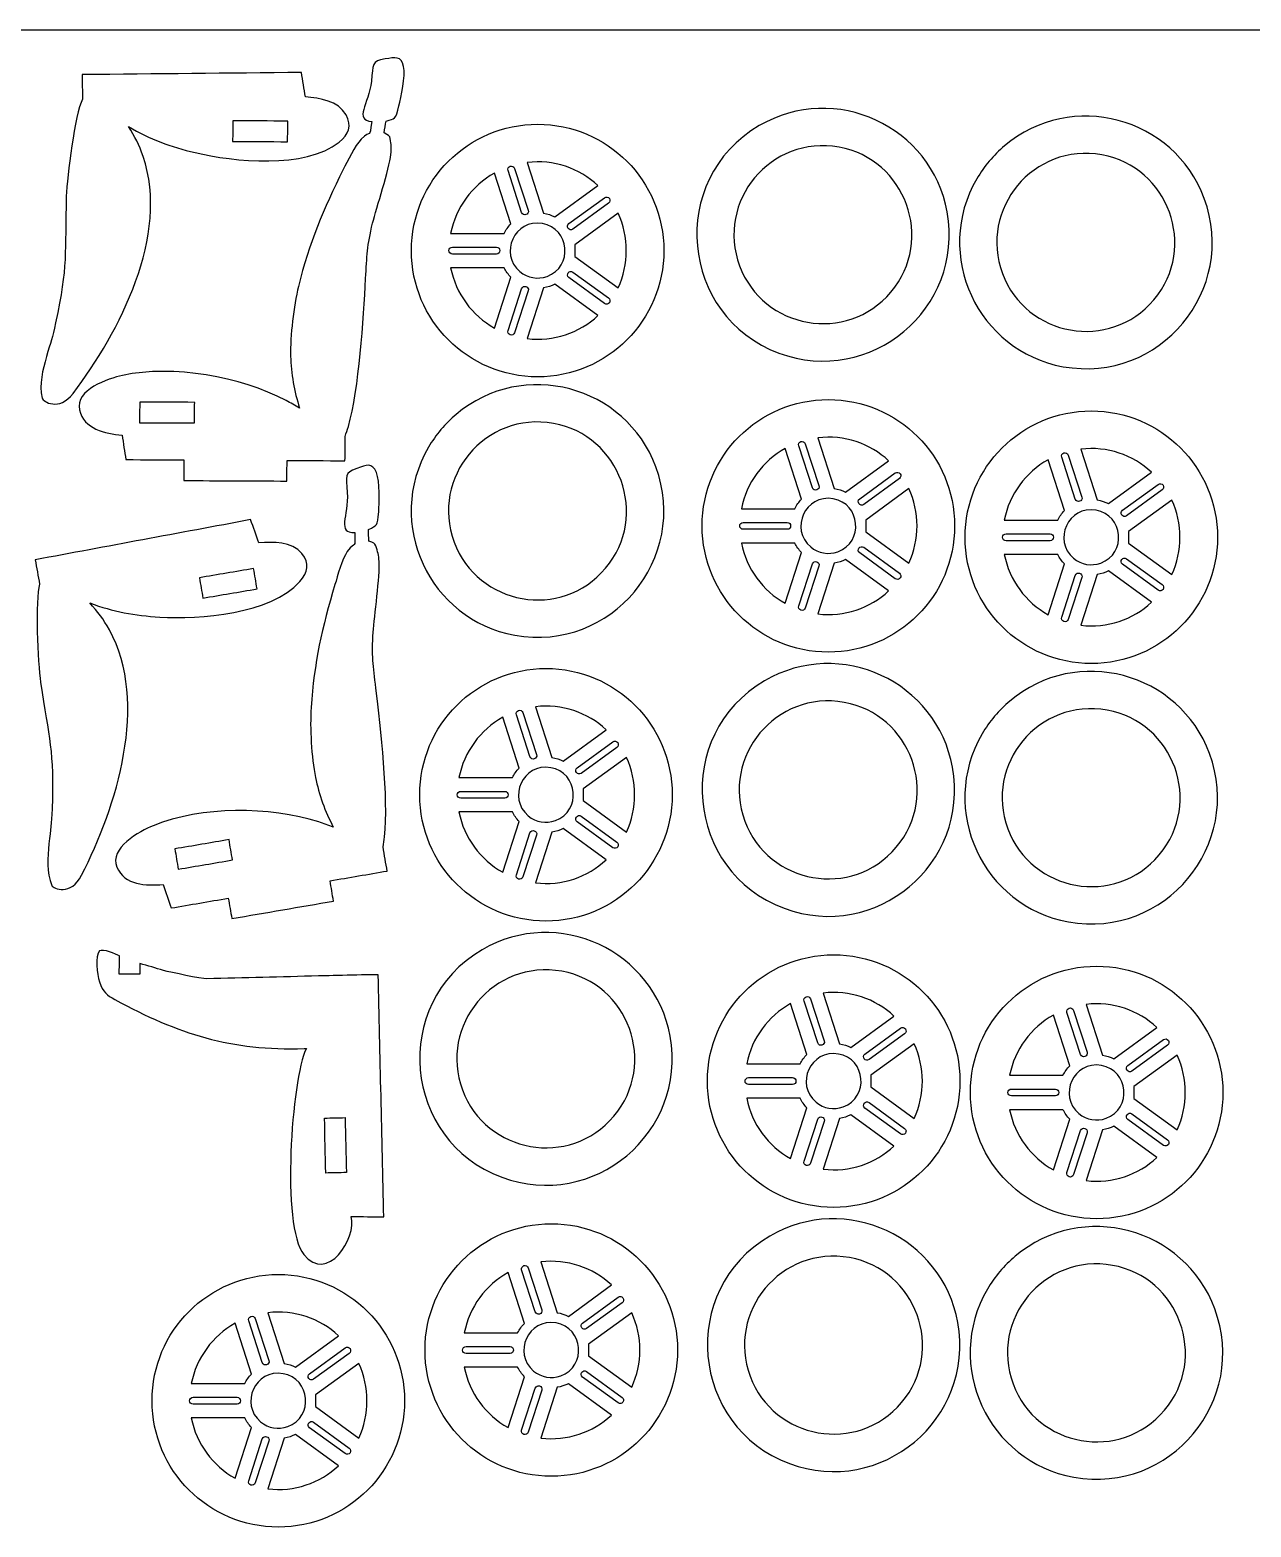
# Model space of a CAD drawing. Extents: x 55 to 635, y 52 to 433.
# Drawn here: x 193.8 to 344.8, y 248 to 433.1 of the extents above; entities that cross this region are included whole.
import ezdxf

# ---------------------------------------------------------------- set-up
doc = ezdxf.new("R2010")
doc.units = 0
doc.layers.get('0').update_dxf_attribs({"linetype": 'CONTINUOUS'})

msp = doc.modelspace()

# ---------------------------------------------------------------- linework, layer by layer
at = {"color": 175}
msp.add_line((55.090681, 433.060826), (635.090681, 433.060826), dxfattribs=at)
msp.add_line((55.090681, 433.060826), (635.090681, 433.060826), dxfattribs=at)
at = {"color": 7}
for p, q in [((255.257081, 416.673926), (257.296781, 410.396426)), ((253.254881, 409.082626), (251.214781, 415.361326)), ((254.582281, 410.498726), (252.899081, 415.678926)), ((253.707481, 415.941726), (255.390681, 410.761426)), ((258.675581, 409.948926), (264.014181, 413.827726)), ((260.431681, 409.123626), (264.838281, 412.325126)), ((265.337881, 411.637426), (260.931381, 408.435926)), ((266.514381, 410.390826), (261.173381, 406.510526)), ((245.801381, 407.910526), (252.402281, 407.910526)), ((246.020081, 406.210526), (251.466881, 406.210526)), ((251.466881, 405.360526), (246.020081, 405.360526)), ((261.173381, 406.510526), (261.173481, 405.061126)), ((252.402381, 403.660526), (245.801481, 403.660526)), ((261.173481, 405.061126), (266.514581, 401.180626)), ((251.215081, 396.209826), (253.255081, 402.488526)), ((264.838481, 399.246226), (260.431881, 402.447826)), ((260.931381, 403.135526), (265.337981, 399.933926)), ((252.899281, 395.892226), (254.582381, 401.072426)), ((255.390881, 400.809826), (253.707681, 395.629626)), ((257.296781, 401.174726), (255.257281, 394.897426)), ((264.014381, 397.743726), (258.675781, 401.622326)), ((289.211181, 375.048826), (287.171081, 381.327426)), ((290.538481, 376.464826), (288.855281, 381.645026)), ((289.663781, 381.907926), (291.346981, 376.727526)), ((291.213281, 382.640026), (293.252981, 376.362626)), ((294.631881, 375.915126), (299.970481, 379.793826)), ((321.729081, 373.640326), (319.688981, 379.919026)), ((323.056481, 375.056426), (321.373281, 380.236726)), ((322.181681, 380.499426), (323.864881, 375.319226)), ((323.731281, 381.231626), (325.770881, 374.954326)), ((296.387981, 375.089726), (300.794481, 378.291326)), ((301.294181, 377.603626), (296.887581, 374.402026)), ((327.149781, 374.506726), (332.488381, 378.385526)), ((302.470581, 376.357026), (297.129681, 372.476626)), ((328.905881, 373.681326), (333.312481, 376.882826)), ((333.812081, 376.195226), (329.405481, 372.993726)), ((281.757681, 373.876626), (288.358481, 373.876626)), ((334.988581, 374.948726), (329.647581, 371.068226)), ((281.976281, 372.176626), (287.423081, 372.176626)), ((297.129681, 372.476626), (297.129781, 371.027226)), ((314.275581, 372.468326), (320.876481, 372.468326)), ((287.423081, 371.326626), (281.976281, 371.326626)), ((297.129781, 371.027226), (302.470781, 367.146726)), ((314.494181, 370.768426), (319.940981, 370.768426)), ((329.647581, 371.068226), (329.647681, 369.618926)), ((288.358581, 369.626626), (281.757781, 369.626626)), ((287.171281, 362.175926), (289.211281, 368.454626)), ((300.794681, 365.212326), (296.388081, 368.413926)), ((296.887681, 369.101626), (301.294181, 365.900026)), ((319.940981, 369.918326), (314.494181, 369.918326)), ((329.647681, 369.618926), (334.988781, 365.738426)), ((288.855481, 361.858326), (290.538681, 367.038626)), ((291.347081, 366.776026), (289.663981, 361.595726)), ((293.253081, 367.140826), (291.213481, 360.863526)), ((299.970581, 363.709926), (294.631981, 367.588426)), ((333.312581, 363.804126), (328.906081, 367.005626)), ((329.405581, 367.693326), (333.812181, 364.491626)), ((321.373481, 360.450026), (323.056581, 365.630226)), ((323.865081, 365.367526), (322.181881, 360.187326)), ((325.770981, 365.732526), (323.731381, 359.455126)), ((332.488581, 362.301426), (327.149981, 366.180126)), ((254.282381, 341.802826), (252.242281, 348.081526)), ((255.609681, 343.218926), (253.926581, 348.399026)), ((254.734981, 348.661826), (256.418181, 343.481626)), ((256.284581, 349.394026), (258.324181, 343.116726)), ((259.703081, 342.669226), (265.041681, 346.547926)), ((261.459181, 341.843726), (265.865781, 345.045326)), ((266.365381, 344.357626), (261.958781, 341.156126)), ((267.541881, 343.111126), (262.200881, 339.230626)), ((246.828881, 340.630626), (253.429681, 340.630626)), ((247.047481, 338.930726), (252.494281, 338.930726)), ((262.200881, 339.230626), (262.200981, 337.781226)), ((252.494281, 338.080726), (247.047481, 338.080726)), ((262.200981, 337.781226), (267.541981, 333.900626)), ((253.429781, 336.380626), (246.828981, 336.380626)), ((252.242481, 328.929926), (254.282481, 335.208626)), ((265.865881, 331.966426), (261.459381, 335.168026)), ((261.958881, 335.855626), (266.365481, 332.654026)), ((253.926681, 328.612426), (255.609881, 333.792626)), ((256.418281, 333.530026), (254.735181, 328.349626)), ((258.324281, 333.894926), (256.284681, 327.617526)), ((265.041781, 330.463826), (259.703281, 334.342526)), ((291.194181, 307.823226), (289.510981, 313.003526)), ((290.319481, 313.266226), (292.002581, 308.086026)), ((291.868981, 313.998426), (293.908681, 307.721126)), ((289.866781, 306.407126), (287.826781, 312.685926)), ((295.287581, 307.273526), (300.626081, 311.152326)), ((322.384781, 304.998826), (320.344681, 311.277526)), ((323.712081, 306.414926), (322.028981, 311.595126)), ((322.837381, 311.857826), (324.520581, 306.677626)), ((324.386981, 312.590026), (326.426581, 306.312726)), ((297.043681, 306.448126), (301.450181, 309.649626)), ((327.805481, 305.865226), (333.144081, 309.743926)), ((301.949881, 308.962026), (297.543281, 305.760426)), ((303.126281, 307.715426), (297.785381, 303.835026)), ((329.561581, 305.039726), (333.968181, 308.241326)), ((334.467781, 307.553626), (330.061181, 304.352126)), ((335.644281, 306.307126), (330.303281, 302.426726)), ((282.413381, 305.235126), (289.014181, 305.235126)), ((297.785381, 303.835026), (297.785381, 302.385626)), ((314.931281, 303.826726), (321.532181, 303.826726)), ((282.631981, 303.535126), (288.078781, 303.535126)), ((288.078781, 302.685126), (282.631981, 302.685126)), ((297.785381, 302.385626), (303.126481, 298.505126)), ((315.149881, 302.126726), (320.596681, 302.126726)), ((330.303281, 302.426726), (330.303381, 300.977226)), ((289.014281, 300.985126), (282.413481, 300.985126)), ((297.543381, 300.460026), (301.949881, 297.258426)), ((320.596681, 301.276726), (315.149881, 301.276726)), ((330.303381, 300.977226), (335.644381, 297.096726)), ((287.826981, 293.534326), (289.866981, 299.813026)), ((289.511181, 293.216726), (291.194381, 298.397026)), ((292.002781, 298.134326), (290.319581, 292.954126)), ((293.908781, 298.499226), (291.869181, 292.221926)), ((300.626281, 295.068226), (295.287681, 298.946826)), ((301.450381, 296.570826), (297.043781, 299.772426)), ((321.532181, 299.576726), (314.931381, 299.576726)), ((320.344981, 292.125926), (322.384981, 298.404626)), ((333.968281, 295.162426), (329.561781, 298.364026)), ((330.061281, 299.051626), (334.467881, 295.850026)), ((322.029081, 291.808426), (323.712281, 296.988626)), ((324.520781, 296.726026), (322.837581, 291.545726)), ((326.426681, 297.090926), (324.387081, 290.813526)), ((333.144281, 293.659826), (327.805681, 297.538526)), ((256.265381, 274.577226), (254.582281, 279.757426)), ((255.390681, 280.020226), (257.073881, 274.839926)), ((256.940181, 280.752426), (258.979881, 274.475026)), ((254.938081, 273.161126), (252.897981, 279.439826)), ((260.358781, 274.027526), (265.697381, 277.906226)), ((262.114881, 273.202126), (266.521381, 276.403626)), ((223.181081, 274.479526), (225.220681, 268.202226)), ((267.021081, 275.715926), (262.614481, 272.514426)), ((268.197581, 274.469426), (262.856581, 270.589026)), ((221.178881, 266.888226), (219.138781, 273.166926)), ((222.506281, 268.304326), (220.823081, 273.484626)), ((221.631481, 273.747326), (223.314681, 268.567126)), ((226.599581, 267.754626), (231.938181, 271.633326)), ((247.484581, 271.989026), (254.085381, 271.989026)), ((247.703181, 270.289026), (253.149981, 270.289026)), ((262.856581, 270.589026), (262.856681, 269.139626)), ((228.355681, 266.929226), (232.762281, 270.130726)), ((233.261881, 269.443126), (228.855281, 266.241526)), ((253.149981, 269.439026), (247.703181, 269.439026)), ((262.856681, 269.139626), (268.197681, 265.259126)), ((234.438381, 268.196526), (229.097381, 264.316126)), ((254.085481, 267.739026), (247.484681, 267.739026)), ((252.898181, 260.288326), (254.938181, 266.567026)), ((266.521581, 263.324726), (262.114981, 266.526326)), ((262.614581, 267.214026), (267.021181, 264.012426)), ((213.725381, 265.716226), (220.326281, 265.716226)), ((254.582381, 259.970726), (256.265581, 265.150926)), ((257.073981, 264.888326), (255.390881, 259.708126)), ((258.979981, 265.253226), (256.940381, 258.975926)), ((265.697481, 261.822226), (260.358881, 265.700826)), ((213.943981, 264.016226), (219.390781, 264.016226)), ((219.390781, 263.166226), (213.943981, 263.166226)), ((229.097381, 264.316126), (229.097481, 262.866726)), ((229.097481, 262.866726), (234.438581, 258.986226)), ((220.326381, 261.466226), (213.725481, 261.466226)), ((219.139081, 254.015426), (221.179081, 260.294126)), ((231.938381, 255.549326), (226.599781, 259.427926)), ((232.762481, 257.051926), (228.355881, 260.253526)), ((228.855381, 260.941126), (233.261981, 257.739526)), ((220.823281, 253.697826), (222.506381, 258.878126)), ((223.314881, 258.615426), (221.631681, 253.435226)), ((225.220781, 258.980326), (223.181281, 252.703026))]:
    msp.add_line(p, q, dxfattribs=at)
at = {"color": 3}
for p, q in [((320.876481, 368.218326), (314.275681, 368.218326)), ((319.689281, 360.767526), (321.729281, 367.046226))]:
    msp.add_line(p, q, dxfattribs=at)
for points in [[(237.693481, 429.474526), (235.992581, 429.206626), (236.232481, 428.790026), (236.003581, 426.747026)], [(239.984581, 428.549226), (239.704581, 429.898526), (238.950581, 429.672426), (237.693481, 429.474526)], [(227.343481, 427.799226), (218.310281, 427.712826), (209.277081, 427.626326), (200.243781, 427.539926)], [(227.843181, 424.790526), (227.676581, 425.793426), (227.510081, 426.796326), (227.343481, 427.799226)], [(239.410281, 423.695826), (239.662081, 424.718826), (240.225081, 427.390326), (239.984581, 428.549226)], [(200.243781, 427.539926), (200.246581, 426.521926), (200.249381, 425.503826), (200.252181, 424.485826)], [(236.003581, 426.747026), (235.674681, 423.810626), (233.784481, 421.976426), (236.063581, 421.723326)], [(307.206981, 410.554726), (305.316381, 421.104226), (293.364881, 426.723626), (283.964781, 421.229926)], [(338.998181, 412.240826), (335.272081, 422.298026), (322.588781, 425.717326), (314.302081, 418.734126)], [(200.252181, 424.485826), (199.372081, 422.747126), (198.331681, 414.908326), (198.267881, 412.513826)], [(232.865281, 422.567926), (231.895481, 424.307526), (229.601781, 424.616426), (227.843181, 424.790526)], [(231.994481, 419.201126), (233.204881, 420.170526), (233.639181, 421.179926), (232.865281, 422.567926)], [(237.812981, 421.794826), (238.924181, 422.106026), (238.980881, 421.952026), (239.410281, 423.695826)], [(207.768381, 417.422926), (207.282181, 418.853726), (206.748081, 419.849826), (205.953881, 421.117226)], [(205.953881, 421.117226), (208.627881, 419.540526), (211.171181, 418.612826), (214.195681, 417.896126)], [(218.852281, 421.827526), (218.847781, 420.977626), (218.843281, 420.127626), (218.838781, 419.277726)], [(225.651981, 421.791826), (223.385381, 421.803826), (221.118881, 421.815626), (218.852281, 421.827526)], [(225.638681, 419.241826), (225.643181, 420.091826), (225.647581, 420.941926), (225.651981, 421.791826)], [(236.063581, 421.723326), (235.661381, 419.415426), (236.056981, 420.863126), (234.741981, 419.554226)], [(237.566281, 420.348626), (237.648481, 420.830726), (237.730781, 421.312726), (237.812981, 421.794826)], [(238.330781, 419.643126), (238.279881, 420.004726), (238.104581, 420.023326), (237.566281, 420.348626)], [(240.947081, 405.785626), (240.947081, 414.408726), (247.937581, 421.399226), (256.560681, 421.399226)], [(256.560681, 421.399226), (265.183681, 421.399226), (272.174181, 414.408726), (272.174181, 405.785626)], [(283.964781, 421.229926), (272.564281, 414.567126), (274.162081, 397.644726), (286.397081, 393.111526)], [(214.195681, 417.896126), (218.960381, 416.767026), (227.803581, 415.844626), (231.994481, 419.201126)], [(218.838781, 419.277726), (221.105381, 419.265726), (223.372081, 419.253826), (225.638681, 419.241826)], [(234.741981, 419.554226), (233.949981, 418.765826), (233.034681, 416.776526), (232.521781, 415.792426)], [(238.410581, 417.673326), (238.497581, 418.453326), (238.440181, 418.865226), (238.330781, 419.643126)], [(293.831681, 418.569826), (285.358381, 420.085826), (278.586781, 411.857126), (281.532881, 403.906326)], [(300.260081, 400.661126), (305.731781, 407.152926), (302.038781, 417.101526), (293.831681, 418.569826)], [(314.302081, 418.734126), (312.944581, 417.590126), (311.775781, 416.206026), (310.879881, 414.673226)], [(326.348181, 417.614426), (317.874481, 419.130426), (311.103281, 410.901526), (314.049381, 402.950926)], [(199.111581, 388.134326), (204.858881, 395.741426), (211.088681, 407.653026), (207.768381, 417.422926)], [(236.154881, 409.164826), (236.637981, 411.065226), (238.213981, 415.910126), (238.410581, 417.673326)], [(332.776481, 399.705726), (338.248581, 406.198026), (334.554681, 416.146226), (326.348181, 417.614426)], [(232.521781, 415.792426), (230.060581, 410.901926), (228.290981, 406.724226), (226.984181, 401.353826)], [(310.879881, 414.673226), (305.386181, 405.272126), (311.005581, 393.322126), (321.555081, 391.430926)], [(198.267881, 412.513826), (198.080081, 405.450726), (198.464481, 403.906226), (196.943881, 396.864126)], [(321.555081, 391.430926), (333.529281, 389.284426), (343.186481, 400.935826), (338.998181, 412.240826)], [(235.289881, 402.316626), (235.438681, 405.101026), (235.451881, 406.399426), (236.154881, 409.164826)], [(286.397081, 393.111526), (297.703881, 388.923526), (309.352881, 398.580926), (307.206981, 410.554726)], [(256.560681, 390.172026), (247.937581, 390.172026), (240.947081, 397.162526), (240.947081, 405.785626)], [(272.174181, 405.785626), (272.174181, 397.162526), (265.183681, 390.172026), (256.560681, 390.172026)], [(281.532881, 403.906326), (284.435181, 396.074226), (294.813781, 394.197626), (300.260081, 400.661126)], [(233.150681, 384.023426), (234.469381, 388.588426), (235.028481, 397.424526), (235.289881, 402.316626)], [(314.049381, 402.950926), (316.951781, 395.118626), (327.330381, 393.242426), (332.776481, 399.705726)], [(226.984181, 401.353826), (226.382781, 398.882226), (225.937981, 395.273626), (226.008781, 392.736226)], [(196.943881, 396.864126), (196.519581, 394.899526), (196.346881, 394.548726), (195.815781, 392.676426)], [(195.815781, 392.676426), (195.345081, 391.017126), (194.900381, 389.267826), (195.275581, 387.542426)], [(226.008781, 392.736226), (226.068481, 390.595226), (226.452181, 388.352826), (227.116581, 386.315826)], [(271.179681, 379.041426), (267.453681, 389.098626), (254.770281, 392.518026), (246.483581, 385.534726)], [(225.455581, 387.254926), (219.746981, 390.224726), (211.541681, 391.694226), (205.222281, 390.347826)], [(205.222281, 390.347826), (203.429181, 389.965726), (199.335281, 388.558126), (199.894181, 386.095826)], [(195.275581, 387.542426), (195.371981, 387.099526), (197.389581, 385.855026), (199.111581, 388.134326)], [(227.116581, 386.315826), (226.562881, 386.628826), (226.009281, 386.941926), (225.455581, 387.254926)], [(276.903281, 371.751726), (276.903281, 380.374826), (283.893781, 387.365326), (292.516881, 387.365326)], [(292.516881, 387.365326), (301.139981, 387.365326), (308.130481, 380.374826), (308.130481, 371.751726)], [(199.894181, 386.095826), (200.441481, 383.684426), (203.025681, 383.191026), (205.170681, 382.961026)], [(246.483581, 385.534726), (245.126081, 384.390726), (243.957281, 383.006526), (243.061381, 381.473726)], [(258.529681, 384.415026), (250.055981, 385.931026), (243.284781, 377.702126), (246.230881, 369.751526)], [(309.421281, 370.343426), (309.421281, 378.966426), (316.411781, 385.956926), (325.034781, 385.956926)], [(325.034781, 385.956926), (333.657881, 385.956926), (340.648381, 378.966426), (340.648381, 370.343426)], [(232.748981, 382.813526), (232.882881, 383.216826), (233.016781, 383.620126), (233.150681, 384.023426)], [(264.958081, 366.506326), (270.430081, 372.998626), (266.736181, 382.946826), (258.529681, 384.415026)], [(205.170681, 382.961026), (205.324681, 381.954926), (205.478781, 380.948726), (205.632881, 379.942626)], [(232.733181, 379.799626), (232.738381, 380.804226), (232.743781, 381.808926), (232.748981, 382.813526)], [(243.061381, 381.473726), (237.567681, 372.072726), (243.187081, 360.122726), (253.736581, 358.231526)], [(205.632881, 379.942626), (208.018581, 379.929926), (210.404281, 379.917326), (212.789981, 379.904626)], [(212.789981, 379.904626), (212.791481, 379.054626), (212.793181, 378.204726), (212.794681, 377.354726)], [(225.544381, 377.291026), (225.552781, 378.139826), (225.561081, 378.988526), (225.569381, 379.837426)], [(225.569381, 379.837426), (227.957381, 379.824826), (230.345281, 379.812226), (232.733181, 379.799626)], [(236.620781, 378.348626), (236.110481, 379.628626), (235.407281, 379.275026), (234.203781, 378.861526)], [(234.203781, 378.861526), (232.575281, 378.302126), (232.883881, 377.933626), (233.013581, 375.881926)], [(236.898681, 373.469126), (236.968881, 374.520426), (237.059081, 377.249026), (236.620781, 378.348626)], [(253.736581, 358.231526), (265.710781, 356.085026), (275.367981, 367.736426), (271.179681, 379.041426)], [(212.794681, 377.354726), (217.044681, 377.333526), (221.294481, 377.312226), (225.544381, 377.291026)], [(233.013581, 375.881926), (233.199981, 372.933026), (231.657281, 370.798326), (233.945681, 370.945126)], [(221.061881, 372.520326), (212.181081, 370.865226), (203.300381, 369.210226), (194.419681, 367.555226)], [(222.076881, 369.644226), (221.738481, 370.602926), (221.400281, 371.561626), (221.061881, 372.520326)], [(235.656081, 371.319526), (236.696281, 371.819026), (236.778881, 371.677226), (236.898681, 373.469126)], [(233.945681, 370.945126), (233.950781, 368.602426), (234.088781, 370.096826), (233.021181, 368.579326)], [(235.664481, 369.852526), (235.661681, 370.341526), (235.658881, 370.830526), (235.656081, 371.319526)], [(292.516881, 356.138226), (283.893781, 356.138226), (276.903281, 363.128626), (276.903281, 371.751726)], [(308.130481, 371.751726), (308.130481, 363.128626), (301.139981, 356.138226), (292.516881, 356.138226)], [(325.034781, 354.729826), (316.411781, 354.729826), (309.421281, 361.720426), (309.421281, 370.343426)], [(340.648381, 370.343426), (340.648381, 361.720426), (333.657881, 354.729826), (325.034781, 354.729826)], [(227.408881, 368.328326), (226.151381, 369.872826), (223.838981, 369.778426), (222.076881, 369.644226)], [(227.136481, 364.861326), (228.159881, 366.026326), (228.412181, 367.095926), (227.408881, 368.328326)], [(233.021181, 368.579326), (232.378281, 367.665226), (231.822681, 365.547226), (231.488581, 364.488926)], [(236.539981, 369.290526), (236.427081, 369.637826), (236.251181, 369.625726), (235.664481, 369.852526)], [(236.960881, 367.364626), (236.911081, 368.147826), (236.782881, 368.543526), (236.539981, 369.290526)], [(246.230881, 369.751526), (249.133281, 361.919126), (259.511881, 360.042926), (264.958081, 366.506326)], [(194.419681, 367.555226), (194.599281, 366.553226), (194.779081, 365.551126), (194.958681, 364.549026)], [(236.218281, 358.593526), (236.363681, 360.548926), (237.073681, 365.594026), (236.960881, 367.364626)], [(314.275681, 368.218326), (314.904981, 365.015026), (316.928681, 362.311926), (319.689281, 360.767526)], [(321.729281, 367.046226), (321.387781, 367.388726), (321.099181, 367.783726), (320.876481, 368.218326)], [(209.835281, 360.482926), (214.723681, 360.199026), (223.592581, 360.827526), (227.136481, 364.861326)], [(194.958681, 364.549026), (194.394181, 362.683926), (194.731881, 354.783526), (195.085281, 352.414426)], [(231.488581, 364.488926), (229.914781, 359.245026), (228.898181, 354.823426), (228.544581, 349.307626)], [(203.587981, 358.899926), (202.860581, 360.224426), (202.161481, 361.112526), (201.159081, 362.222626)], [(201.159081, 362.222626), (204.066481, 361.134626), (206.732181, 360.663026), (209.835281, 360.482926)], [(200.153181, 328.552526), (204.490881, 337.042726), (208.555781, 349.855726), (203.587981, 358.899926)], [(236.556481, 351.699226), (236.219181, 354.467126), (236.006581, 355.748126), (236.218281, 358.593526)], [(307.862681, 341.913126), (305.972081, 352.462726), (294.020581, 358.082026), (284.620481, 352.588326)], [(339.653881, 343.599226), (335.927781, 353.656426), (323.244481, 357.075726), (314.957781, 350.092526)], [(241.974481, 338.505826), (241.974481, 347.128926), (248.964981, 354.119326), (257.588081, 354.119326)], [(257.588081, 354.119326), (266.211181, 354.119326), (273.201681, 347.128926), (273.201681, 338.505826)], [(195.085281, 352.414426), (196.127781, 345.426126), (196.774781, 343.971926), (196.501181, 336.772726)], [(237.629181, 333.312626), (238.134481, 338.037326), (237.149381, 346.836126), (236.556481, 351.699226)], [(284.620481, 352.588326), (273.217981, 345.924326), (274.820481, 329.001026), (287.052781, 324.470126)], [(294.487381, 349.928226), (286.014081, 351.444226), (279.242381, 343.215526), (282.188581, 335.264826)], [(300.915781, 332.019526), (306.387381, 338.511326), (302.694481, 348.460026), (294.487381, 349.928226)], [(314.957781, 350.092526), (313.600281, 348.948526), (312.431481, 347.564426), (311.535581, 346.031626)], [(327.003881, 348.972826), (318.530181, 350.488826), (311.758981, 342.260026), (314.705081, 334.309326)], [(228.544581, 349.307626), (228.381881, 346.769126), (228.570981, 343.138126), (229.081681, 340.651626)], [(333.432181, 331.064126), (338.904281, 337.556526), (335.210381, 347.504626), (327.003881, 348.972826)], [(311.535581, 346.031626), (306.041881, 336.630626), (311.661281, 324.680526), (322.210781, 322.789326)], [(322.210781, 322.789326), (334.184981, 320.642826), (343.842181, 332.294226), (339.653881, 343.599226)], [(229.081681, 340.651626), (229.512681, 338.553626), (230.280181, 336.412026), (231.288481, 334.521426)], [(287.052781, 324.470126), (298.359581, 320.281926), (310.008581, 329.939326), (307.862681, 341.913126)], [(229.489581, 335.157626), (223.351681, 337.090026), (215.015881, 337.111226), (209.026581, 334.687026)], [(257.588081, 322.892226), (248.964981, 322.892226), (241.974481, 329.882726), (241.974481, 338.505826)], [(273.201681, 338.505826), (273.201681, 329.882726), (266.211181, 322.892226), (257.588081, 322.892226)], [(196.501181, 336.772726), (196.424781, 334.764226), (196.315681, 334.388826), (196.118081, 332.452726)], [(231.288481, 334.521426), (230.688881, 334.733526), (230.089181, 334.945626), (229.489581, 335.157626)], [(282.188581, 335.264826), (285.090881, 327.432626), (295.469481, 325.555926), (300.915781, 332.019526)], [(209.026581, 334.687026), (207.327281, 333.999126), (203.540281, 331.901426), (204.518581, 329.573726)], [(237.443881, 332.051426), (237.505681, 332.471826), (237.567381, 332.892226), (237.629181, 333.312626)], [(314.705081, 334.309326), (317.607381, 326.477026), (327.986081, 324.600826), (333.432181, 331.064126)], [(196.118081, 332.452726), (195.942981, 330.736826), (195.809081, 328.936926), (196.478381, 327.302926)], [(237.952081, 329.080626), (237.782681, 330.070826), (237.613281, 331.061126), (237.443881, 332.051426)], [(204.518581, 329.573726), (205.476681, 327.294126), (208.107281, 327.257326), (210.259581, 327.403626)], [(196.478381, 327.302926), (196.650181, 326.883526), (198.853381, 326.008626), (200.153181, 328.552526)], [(230.890781, 327.872726), (233.244581, 328.275326), (235.598381, 328.678026), (237.952081, 329.080626)], [(231.308681, 325.360726), (231.169481, 326.198126), (231.030081, 327.035426), (230.890781, 327.872726)], [(210.259581, 327.403626), (210.586181, 326.439626), (210.912781, 325.475526), (211.239281, 324.511526)], [(211.239281, 324.511526), (213.590981, 324.913626), (215.942581, 325.315826), (218.294181, 325.718026)], [(218.294181, 325.718026), (218.443381, 324.881226), (218.592681, 324.044426), (218.741981, 323.207726)], [(218.741981, 323.207726), (222.930881, 323.925426), (227.119781, 324.643026), (231.308681, 325.360726)], [(272.933881, 308.667026), (271.043281, 319.216626), (259.091781, 324.836126), (249.691681, 319.342326)], [(202.385481, 319.193826), (201.772181, 318.633526), (202.068781, 316.269326), (202.362781, 315.390926)], [(204.838981, 318.607426), (204.460881, 318.758826), (202.754181, 319.530726), (202.385481, 319.193826)], [(204.818881, 316.333926), (204.825681, 317.091726), (204.832281, 317.849626), (204.838981, 318.607426)], [(249.691681, 319.342326), (238.291181, 312.679526), (239.888981, 295.757126), (252.124081, 291.223926)], [(277.558981, 303.110126), (277.558981, 311.733226), (284.549481, 318.723726), (293.172581, 318.723726)], [(293.172581, 318.723726), (301.795681, 318.723726), (308.786081, 311.733226), (308.786081, 303.110126)], [(210.296781, 316.781926), (209.320781, 317.072426), (208.344881, 317.362926), (207.368881, 317.653426)], [(207.368881, 317.653426), (207.368881, 317.213526), (207.368881, 316.773726), (207.368881, 316.333926)], [(215.650381, 315.766826), (214.955381, 315.750826), (211.209481, 316.548626), (210.296781, 316.781926)], [(259.558581, 316.682226), (251.085281, 318.198226), (244.313681, 309.969526), (247.259781, 302.018726)], [(265.986981, 298.773526), (271.458681, 305.265226), (267.765681, 315.213926), (259.558581, 316.682226)], [(202.362781, 315.390926), (202.798481, 314.089226), (203.291481, 313.730526), (204.282681, 313.192026)], [(207.368881, 316.333926), (206.518881, 316.333926), (205.668881, 316.333926), (204.818881, 316.333926)], [(229.452981, 316.104626), (224.852081, 315.991926), (220.251281, 315.879426), (215.650381, 315.766826)], [(236.841881, 316.229326), (235.704781, 316.298526), (230.249181, 316.123126), (229.452981, 316.104626)], [(237.534981, 286.311326), (237.303981, 296.284026), (237.072981, 306.256726), (236.841881, 316.229326)], [(204.282681, 313.192026), (212.097481, 308.946326), (218.676681, 306.810826), (227.680481, 307.141326)], [(252.124081, 291.223926), (263.430781, 287.035926), (275.079781, 296.693326), (272.933881, 308.667026)], [(227.953481, 307.151126), (226.097781, 303.314926), (224.832981, 285.167126), (227.631481, 281.661826)], [(227.680481, 307.141326), (227.771481, 307.144626), (227.862381, 307.147826), (227.953481, 307.151126)], [(247.259781, 302.018726), (250.162081, 294.186626), (260.540681, 292.309926), (265.986981, 298.773526)], [(293.172581, 287.496626), (284.549481, 287.496626), (277.558981, 294.487126), (277.558981, 303.110126)], [(308.786081, 303.110126), (308.786081, 294.487126), (301.795681, 287.496626), (293.172581, 287.496626)], [(308.518381, 273.271526), (306.627681, 283.821026), (294.676281, 289.440426), (285.276181, 283.946726)], [(340.309581, 274.957626), (336.583481, 285.014826), (323.900181, 288.434126), (315.613481, 281.451026)], [(227.631481, 281.661826), (230.537581, 278.021626), (234.212081, 283.674026), (233.517081, 286.380426)], [(233.517081, 286.380426), (234.856381, 286.357326), (236.195781, 286.334426), (237.534981, 286.311326)], [(242.630181, 269.864126), (242.630181, 278.487226), (249.620681, 285.477726), (258.243781, 285.477726)], [(258.243781, 285.477726), (266.866881, 285.477726), (273.857381, 278.487226), (273.857381, 269.864126)], [(285.276181, 283.946726), (273.875681, 277.283926), (275.473481, 260.361526), (287.708481, 255.828426)], [(295.143081, 281.286626), (286.669681, 282.802626), (279.898081, 274.573926), (282.844281, 266.623126)], [(315.613481, 281.451026), (314.255981, 280.306926), (313.087081, 278.922826), (312.191181, 277.390026)], [(327.659481, 280.331226), (319.185881, 281.847226), (312.414681, 273.618426), (315.360781, 265.667726)], [(301.571481, 263.377926), (307.043081, 269.869726), (303.350081, 279.818426), (295.143081, 281.286626)], [(334.087881, 262.422526), (339.559981, 268.914826), (335.865981, 278.863026), (327.659481, 280.331226)], [(208.871081, 263.591226), (208.871081, 272.214326), (215.861581, 279.204826), (224.484581, 279.204826)], [(224.484581, 279.204826), (233.107681, 279.204826), (240.098181, 272.214326), (240.098181, 263.591226)], [(312.191181, 277.390026), (306.697581, 267.988926), (312.316981, 256.038926), (322.866481, 254.147826)], [(322.866481, 254.147826), (334.840681, 252.001326), (344.497881, 263.652626), (340.309581, 274.957626)], [(287.708481, 255.828426), (299.015281, 251.640326), (310.664281, 261.297726), (308.518381, 273.271526)], [(258.243781, 254.250526), (249.620681, 254.250526), (242.630181, 261.241026), (242.630181, 269.864126)], [(273.857381, 269.864126), (273.857381, 261.241026), (266.866881, 254.250526), (258.243781, 254.250526)], [(282.844281, 266.623126), (285.746581, 258.791126), (296.125081, 256.914326), (301.571481, 263.377926)], [(315.360781, 265.667726), (318.263081, 257.835426), (328.641781, 255.959226), (334.087881, 262.422526)], [(224.484581, 247.977726), (215.861581, 247.977726), (208.871081, 254.968226), (208.871081, 263.591226)], [(240.098181, 263.591226), (240.098181, 254.968226), (233.107681, 247.977726), (224.484581, 247.977726)]]:
    msp.add_open_spline(points, degree=3, dxfattribs=at)
at = {"color": 7}
for points in [[(264.014181, 413.827726), (261.705381, 415.968526), (258.544281, 417.063326), (255.257081, 416.673926)], [(251.214781, 415.361326), (248.454581, 413.816826), (246.430481, 411.114026), (245.801381, 407.910526)], [(252.899081, 415.678926), (252.826881, 415.901226), (252.949681, 416.142326), (253.171981, 416.214526)], [(253.171981, 416.214526), (253.394281, 416.286726), (253.635281, 416.163926), (253.707481, 415.941726)], [(264.838281, 412.325126), (265.027381, 412.462526), (265.294581, 412.420126), (265.431881, 412.231026)], [(265.431881, 412.231026), (265.569381, 412.042026), (265.526981, 411.774826), (265.337881, 411.637426)], [(257.149581, 409.134226), (253.741481, 409.732726), (251.724681, 405.402826), (254.376281, 403.180226)], [(252.402281, 407.910526), (252.624781, 408.345126), (252.913481, 408.740226), (253.254881, 409.082626)], [(255.390681, 410.761426), (255.563481, 410.229726), (254.755081, 409.966926), (254.582281, 410.498726)], [(257.724881, 402.591126), (260.975581, 403.776226), (260.556981, 408.535826), (257.149581, 409.134226)], [(257.296781, 410.396426), (257.785781, 410.319026), (258.249581, 410.165826), (258.675581, 409.948926)], [(260.931381, 408.435926), (260.480781, 408.108526), (259.981181, 408.796226), (260.431681, 409.123626)], [(266.514581, 401.180626), (267.864181, 404.092726), (267.864381, 407.478926), (266.514381, 410.390826)], [(245.595081, 405.785526), (245.595081, 406.019326), (245.786281, 406.210526), (246.020081, 406.210526)], [(246.020081, 405.360526), (245.786281, 405.360526), (245.595081, 405.551826), (245.595081, 405.785526)], [(251.466881, 406.210526), (252.025881, 406.210526), (252.025881, 405.360526), (251.466881, 405.360526)], [(245.801481, 403.660526), (246.430781, 400.457126), (248.454481, 397.754026), (251.215081, 396.209826)], [(253.255081, 402.488526), (252.913581, 402.830826), (252.624981, 403.225926), (252.402381, 403.660526)], [(254.376281, 403.180226), (255.306981, 402.400126), (256.583881, 402.175326), (257.724881, 402.591126)], [(260.431881, 402.447826), (259.981281, 402.775226), (260.480881, 403.462826), (260.931381, 403.135526)], [(254.582381, 401.072426), (254.755281, 401.604126), (255.563681, 401.341426), (255.390881, 400.809826)], [(258.675781, 401.622326), (258.249781, 401.405426), (257.785881, 401.252226), (257.296781, 401.174726)], [(265.337981, 399.933926), (265.527081, 399.796526), (265.569481, 399.529426), (265.432081, 399.340326)], [(265.432081, 399.340326), (265.294681, 399.151226), (265.027481, 399.108926), (264.838481, 399.246226)], [(255.257281, 394.897426), (258.544381, 394.507826), (261.705981, 395.602826), (264.014381, 397.743726)], [(253.172181, 395.356726), (252.949881, 395.428926), (252.827081, 395.669926), (252.899281, 395.892226)], [(253.707681, 395.629626), (253.635481, 395.407226), (253.394481, 395.284526), (253.172181, 395.356726)], [(207.343081, 387.058126), (207.338681, 386.208226), (207.334281, 385.358126), (207.329781, 384.508126)], [(214.142981, 387.022326), (211.876381, 387.034226), (209.609781, 387.046226), (207.343081, 387.058126)], [(214.129581, 384.472326), (214.134081, 385.322326), (214.138581, 386.172326), (214.142981, 387.022326)], [(207.329781, 384.508126), (209.596381, 384.496226), (211.862981, 384.484326), (214.129581, 384.472326)], [(287.171081, 381.327426), (284.410881, 379.783026), (282.386781, 377.080126), (281.757681, 373.876626)], [(288.855281, 381.645026), (288.783181, 381.867426), (288.905881, 382.108426), (289.128181, 382.180726)], [(289.128181, 382.180726), (289.350581, 382.252826), (289.591481, 382.130126), (289.663781, 381.907926)], [(299.970481, 379.793826), (297.661681, 381.934626), (294.500481, 383.029526), (291.213281, 382.640026)], [(332.488381, 378.385526), (330.179581, 380.526326), (327.018481, 381.621126), (323.731281, 381.231626)], [(319.688981, 379.919026), (316.928781, 378.374726), (314.904681, 375.671826), (314.275581, 372.468326)], [(321.373281, 380.236726), (321.301081, 380.459026), (321.423881, 380.700026), (321.646081, 380.772326)], [(321.646081, 380.772326), (321.868481, 380.844426), (322.109481, 380.721726), (322.181681, 380.499426)], [(300.794481, 378.291326), (300.983681, 378.428626), (301.250781, 378.386326), (301.388181, 378.197326)], [(301.388181, 378.197326), (301.525581, 378.008226), (301.483281, 377.741026), (301.294181, 377.603626)], [(291.346981, 376.727526), (291.519681, 376.195926), (290.711281, 375.933126), (290.538481, 376.464826)], [(293.252981, 376.362626), (293.742081, 376.285226), (294.205781, 376.132026), (294.631881, 375.915126)], [(302.470781, 367.146726), (303.820381, 370.058826), (303.820581, 373.445026), (302.470581, 376.357026)], [(333.312481, 376.882826), (333.501581, 377.020326), (333.768781, 376.978026), (333.906081, 376.788826)], [(333.906081, 376.788826), (334.043581, 376.599726), (334.001181, 376.332626), (333.812081, 376.195226)], [(293.105881, 375.100326), (289.697781, 375.698826), (287.680981, 371.368926), (290.332581, 369.146326)], [(288.358481, 373.876626), (288.581081, 374.311226), (288.869681, 374.706326), (289.211181, 375.048826)], [(293.681081, 368.557326), (296.931781, 369.742326), (296.513281, 374.501926), (293.105881, 375.100326)], [(296.887581, 374.402026), (296.436981, 374.074726), (295.937481, 374.762426), (296.387981, 375.089726)], [(325.623781, 373.691926), (322.215681, 374.290426), (320.198881, 369.960526), (322.850481, 367.738026)], [(323.864881, 375.319226), (324.037681, 374.787426), (323.229281, 374.524826), (323.056481, 375.056426)], [(325.770881, 374.954326), (326.259981, 374.876826), (326.723781, 374.723626), (327.149781, 374.506726)], [(334.988781, 365.738426), (336.338381, 368.650426), (336.338581, 372.036726), (334.988581, 374.948726)], [(281.551281, 371.751626), (281.551281, 371.985426), (281.742481, 372.176626), (281.976281, 372.176626)], [(287.423081, 372.176626), (287.982081, 372.176626), (287.982081, 371.326626), (287.423081, 371.326626)], [(320.876481, 372.468326), (321.098981, 372.902926), (321.387681, 373.298026), (321.729081, 373.640326)], [(326.199081, 367.149026), (329.449681, 368.334026), (329.031181, 373.093526), (325.623781, 373.691926)], [(329.405481, 372.993726), (328.954881, 372.666226), (328.455381, 373.354126), (328.905881, 373.681326)], [(281.976281, 371.326626), (281.742481, 371.326626), (281.551281, 371.517926), (281.551281, 371.751626)], [(314.069181, 370.343326), (314.069181, 370.577126), (314.260481, 370.768426), (314.494181, 370.768426)], [(314.494181, 369.918326), (314.260481, 369.918326), (314.069181, 370.109626), (314.069181, 370.343326)], [(319.940981, 370.768426), (320.500081, 370.768426), (320.500081, 369.918326), (319.940981, 369.918326)], [(281.757781, 369.626626), (282.386981, 366.423226), (284.410781, 363.720326), (287.171281, 362.175926)], [(289.211281, 368.454626), (288.869881, 368.797026), (288.581181, 369.192126), (288.358581, 369.626626)], [(290.332581, 369.146326), (291.263181, 368.366226), (292.540081, 368.141426), (293.681081, 368.557326)], [(296.388081, 368.413926), (295.937481, 368.741326), (296.437181, 369.428926), (296.887681, 369.101626)], [(221.431481, 366.477726), (219.197281, 366.095526), (216.963081, 365.713326), (214.728881, 365.331126)], [(221.861481, 363.964226), (221.718181, 364.802026), (221.574781, 365.639926), (221.431481, 366.477726)], [(290.538681, 367.038626), (290.711481, 367.570226), (291.519881, 367.307526), (291.347081, 366.776026)], [(294.631981, 367.588426), (294.205981, 367.371526), (293.742181, 367.218326), (293.253081, 367.140826)], [(322.850481, 367.738026), (323.781181, 366.957926), (325.057981, 366.733126), (326.199081, 367.149026)], [(328.906081, 367.005626), (328.455481, 367.333026), (328.955181, 368.020626), (329.405581, 367.693326)], [(214.728881, 365.331126), (214.872181, 364.493326), (215.015481, 363.655526), (215.158781, 362.817726)], [(301.388281, 365.306426), (301.250881, 365.117326), (300.983681, 365.075026), (300.794681, 365.212326)], [(301.294181, 365.900026), (301.483381, 365.762626), (301.525681, 365.495526), (301.388281, 365.306426)], [(323.056581, 365.630226), (323.229381, 366.161926), (324.037881, 365.899326), (323.865081, 365.367526)], [(327.149981, 366.180126), (326.723981, 365.963126), (326.260081, 365.810026), (325.770981, 365.732526)], [(215.158781, 362.817726), (217.392981, 363.199926), (219.627281, 363.582026), (221.861481, 363.964226)], [(291.213481, 360.863526), (294.500581, 360.473926), (297.662281, 361.569026), (299.970581, 363.709926)], [(333.906281, 363.898126), (333.768781, 363.708926), (333.501681, 363.666726), (333.312581, 363.804126)], [(333.812181, 364.491626), (334.001281, 364.354326), (334.043581, 364.087226), (333.906281, 363.898126)], [(289.128481, 361.322826), (288.906081, 361.395126), (288.783381, 361.636026), (288.855481, 361.858326)], [(289.663981, 361.595726), (289.591681, 361.373326), (289.350681, 361.250626), (289.128481, 361.322826)], [(323.731381, 359.455126), (327.018581, 359.065626), (330.180181, 360.160626), (332.488581, 362.301426)], [(321.646381, 359.914526), (321.423981, 359.986726), (321.301281, 360.227726), (321.373481, 360.450026)], [(322.181881, 360.187326), (322.109581, 359.964926), (321.868681, 359.842226), (321.646381, 359.914526)], [(252.242281, 348.081526), (249.482081, 346.537126), (247.457981, 343.834226), (246.828881, 340.630626)], [(253.926581, 348.399026), (253.854381, 348.621526), (253.977081, 348.862426), (254.199381, 348.934726)], [(254.199381, 348.934726), (254.421781, 349.006826), (254.662781, 348.884026), (254.734981, 348.661826)], [(265.041681, 346.547926), (262.732881, 348.688626), (259.571781, 349.783526), (256.284581, 349.394026)], [(265.865781, 345.045326), (266.054881, 345.182726), (266.321981, 345.140426), (266.459381, 344.951226)], [(266.459381, 344.951226), (266.596781, 344.762126), (266.554481, 344.495026), (266.365381, 344.357626)], [(258.177081, 341.854426), (254.768981, 342.452826), (252.752181, 338.122926), (255.403781, 335.900426)], [(256.418181, 343.481626), (256.590981, 342.949826), (255.782481, 342.687226), (255.609681, 343.218926)], [(258.324181, 343.116726), (258.813281, 343.039326), (259.277081, 342.886026), (259.703081, 342.669226)], [(267.541981, 333.900626), (268.891681, 336.812826), (268.891781, 340.199026), (267.541881, 343.111126)], [(253.429681, 340.630626), (253.652281, 341.065226), (253.940881, 341.460426), (254.282381, 341.802826)], [(258.752381, 335.311426), (262.002981, 336.496426), (261.584481, 341.255926), (258.177081, 341.854426)], [(261.958781, 341.156126), (261.508181, 340.828726), (261.008681, 341.516526), (261.459181, 341.843726)], [(246.622481, 338.505626), (246.622481, 338.739426), (246.813781, 338.930726), (247.047481, 338.930726)], [(252.494281, 338.930726), (253.053281, 338.930726), (253.053481, 338.080726), (252.494281, 338.080726)], [(247.047481, 338.080726), (246.813781, 338.080726), (246.622481, 338.271926), (246.622481, 338.505626)], [(246.828981, 336.380626), (247.458181, 333.177326), (249.481981, 330.474326), (252.242481, 328.929926)], [(254.282481, 335.208626), (253.941081, 335.550926), (253.652381, 335.946126), (253.429781, 336.380626)], [(255.403781, 335.900426), (256.334381, 335.120226), (257.611281, 334.895526), (258.752381, 335.311426)], [(261.459381, 335.168026), (261.008681, 335.495226), (261.508481, 336.182826), (261.958881, 335.855626)], [(255.609881, 333.792626), (255.782681, 334.324426), (256.591081, 334.061526), (256.418281, 333.530026)], [(259.703281, 334.342526), (259.277181, 334.125526), (258.813381, 333.972426), (258.324281, 333.894926)], [(218.389581, 332.962526), (216.155381, 332.580326), (213.921181, 332.198126), (211.686881, 331.816026)], [(211.686881, 331.816026), (211.830281, 330.978226), (211.973681, 330.140326), (212.116981, 329.302526)], [(218.819481, 330.449026), (218.676181, 331.286826), (218.532881, 332.124726), (218.389581, 332.962526)], [(266.459581, 332.060426), (266.322081, 331.871326), (266.054981, 331.829026), (265.865881, 331.966426)], [(266.365481, 332.654026), (266.554581, 332.516626), (266.596881, 332.249426), (266.459581, 332.060426)], [(212.116981, 329.302526), (214.351181, 329.684726), (216.585281, 330.066826), (218.819481, 330.449026)], [(256.284681, 327.617526), (259.571781, 327.228026), (262.733481, 328.323026), (265.041781, 330.463826)], [(254.199681, 328.076826), (253.977281, 328.149126), (253.854581, 328.390126), (253.926681, 328.612426)], [(254.735181, 328.349626), (254.662881, 328.127426), (254.421881, 328.004626), (254.199681, 328.076826)], [(310.076981, 301.701826), (310.076981, 310.324926), (317.067381, 317.315326), (325.690481, 317.315326)], [(325.690481, 317.315326), (334.313581, 317.315326), (341.304081, 310.324926), (341.304081, 301.701826)], [(289.510981, 313.003526), (289.438881, 313.225926), (289.561581, 313.466826), (289.783881, 313.539126)], [(289.783881, 313.539126), (290.006181, 313.611226), (290.247181, 313.488526), (290.319481, 313.266226)], [(300.626081, 311.152326), (298.317381, 313.293126), (295.156181, 314.387926), (291.868981, 313.998426)], [(333.144081, 309.743926), (330.835281, 311.884726), (327.674181, 312.979526), (324.386981, 312.590026)], [(287.826781, 312.685926), (285.066581, 311.141526), (283.042481, 308.438526), (282.413381, 305.235126)], [(320.344681, 311.277526), (317.584481, 309.733126), (315.560381, 307.030226), (314.931281, 303.826726)], [(322.028981, 311.595126), (321.956781, 311.817526), (322.079581, 312.058426), (322.301781, 312.130726)], [(322.301781, 312.130726), (322.524181, 312.202926), (322.765181, 312.080126), (322.837381, 311.857826)], [(301.450181, 309.649626), (301.639281, 309.787126), (301.906481, 309.744726), (302.043881, 309.555626)], [(302.043881, 309.555626), (302.181281, 309.366526), (302.138981, 309.099426), (301.949881, 308.962026)], [(292.002581, 308.086026), (292.175381, 307.554226), (291.366981, 307.291526), (291.194181, 307.823226)], [(293.908681, 307.721126), (294.397781, 307.643626), (294.861481, 307.490426), (295.287581, 307.273526)], [(303.126481, 298.505126), (304.476081, 301.417226), (304.476281, 304.803426), (303.126281, 307.715426)], [(333.968181, 308.241326), (334.157281, 308.378726), (334.424381, 308.336426), (334.561781, 308.147226)], [(334.561781, 308.147226), (334.699181, 307.958126), (334.656881, 307.691026), (334.467781, 307.553626)], [(293.761481, 306.458726), (290.353481, 307.057226), (288.336681, 302.727326), (290.988281, 300.504726)], [(289.014181, 305.235126), (289.236681, 305.669726), (289.525381, 306.064726), (289.866781, 306.407126)], [(294.336781, 299.915826), (297.587481, 301.100726), (297.168881, 305.860326), (293.761481, 306.458726)], [(297.543281, 305.760426), (297.092681, 305.433026), (296.593181, 306.120826), (297.043681, 306.448126)], [(326.279481, 305.050426), (322.871381, 305.648826), (320.854581, 301.318926), (323.506181, 299.096426)], [(324.520581, 306.677626), (324.693381, 306.145826), (323.884981, 305.883226), (323.712081, 306.414926)], [(326.426581, 306.312726), (326.915681, 306.235326), (327.379481, 306.082026), (327.805481, 305.865226)], [(335.644381, 297.096726), (336.994081, 300.008826), (336.994181, 303.395126), (335.644281, 306.307126)], [(321.532181, 303.826726), (321.754681, 304.261326), (322.043281, 304.656426), (322.384781, 304.998826)], [(326.854781, 298.507426), (330.105381, 299.692426), (329.686881, 304.452026), (326.279481, 305.050426)], [(330.061181, 304.352126), (329.610581, 304.024726), (329.111081, 304.712526), (329.561581, 305.039726)], [(282.206981, 303.110126), (282.206981, 303.343826), (282.398181, 303.535126), (282.631981, 303.535126)], [(282.631981, 302.685126), (282.398181, 302.685126), (282.206981, 302.876326), (282.206981, 303.110126)], [(288.078781, 303.535126), (288.637781, 303.535126), (288.637781, 302.685126), (288.078781, 302.685126)], [(325.690481, 286.088226), (317.067381, 286.088226), (310.076981, 293.078726), (310.076981, 301.701826)], [(314.724881, 301.701726), (314.724881, 301.935426), (314.916181, 302.126726), (315.149881, 302.126726)], [(315.149881, 301.276726), (314.916181, 301.276726), (314.724881, 301.467926), (314.724881, 301.701726)], [(320.596681, 302.126726), (321.155781, 302.126726), (321.155781, 301.276726), (320.596681, 301.276726)], [(341.304081, 301.701826), (341.304081, 293.078726), (334.313581, 286.088226), (325.690481, 286.088226)], [(282.413481, 300.985126), (283.042681, 297.781726), (285.066481, 295.078726), (287.826981, 293.534326)], [(289.866981, 299.813026), (289.525581, 300.155426), (289.236881, 300.550526), (289.014281, 300.985126)], [(290.988281, 300.504726), (291.918881, 299.724626), (293.195781, 299.499926), (294.336781, 299.915826)], [(297.043781, 299.772426), (296.593181, 300.099726), (297.092881, 300.787326), (297.543381, 300.460026)], [(230.204881, 298.540126), (231.054481, 298.558426), (231.904081, 298.576826), (232.753781, 298.595026)], [(230.350381, 291.742126), (230.301881, 294.008026), (230.253381, 296.274026), (230.204881, 298.540126)], [(232.753781, 298.595026), (232.754281, 298.578126), (232.754881, 298.561126), (232.755381, 298.544226)], [(232.755381, 298.544226), (232.803481, 296.296026), (232.851581, 294.047726), (232.899681, 291.799526)], [(291.194381, 298.397026), (291.367181, 298.928726), (292.175581, 298.666026), (292.002781, 298.134326)], [(295.287681, 298.946826), (294.861681, 298.729926), (294.397881, 298.576826), (293.908781, 298.499226)], [(314.931381, 299.576726), (315.560581, 296.373326), (317.584381, 293.670326), (320.344981, 292.125926)], [(322.384981, 298.404626), (322.043481, 298.747026), (321.754881, 299.142126), (321.532181, 299.576726)], [(323.506181, 299.096426), (324.436881, 298.316226), (325.713681, 298.091526), (326.854781, 298.507426)], [(329.561781, 298.364026), (329.111181, 298.691326), (329.610781, 299.379026), (330.061281, 299.051626)], [(302.043981, 296.664826), (301.906581, 296.475726), (301.639381, 296.433426), (301.450381, 296.570826)], [(301.949881, 297.258426), (302.139081, 297.121026), (302.181381, 296.853926), (302.043981, 296.664826)], [(323.712281, 296.988626), (323.885081, 297.520326), (324.693581, 297.257626), (324.520781, 296.726026)], [(327.805681, 297.538526), (327.379581, 297.321626), (326.915781, 297.168426), (326.426681, 297.090926)], [(291.869181, 292.221926), (295.156281, 291.832326), (298.317981, 292.927426), (300.626281, 295.068226)], [(334.561981, 295.256526), (334.424481, 295.067426), (334.157381, 295.025026), (333.968281, 295.162426)], [(334.467881, 295.850026), (334.656981, 295.712726), (334.699281, 295.445526), (334.561981, 295.256526)], [(289.784081, 292.681226), (289.561781, 292.753526), (289.438981, 292.994526), (289.511181, 293.216726)], [(290.319581, 292.954126), (290.247381, 292.731726), (290.006381, 292.609026), (289.784081, 292.681226)], [(324.387081, 290.813526), (327.674281, 290.424026), (330.835881, 291.519026), (333.144281, 293.659826)], [(232.899681, 291.799526), (232.049981, 291.780326), (231.200081, 291.761226), (230.350381, 291.742126)], [(322.302081, 291.272926), (322.079681, 291.345126), (321.956981, 291.586126), (322.029081, 291.808426)], [(322.837581, 291.545726), (322.765281, 291.323426), (322.524381, 291.200626), (322.302081, 291.272926)], [(254.582281, 279.757426), (254.510081, 279.979826), (254.632781, 280.220826), (254.855081, 280.293026)], [(254.855081, 280.293026), (255.077481, 280.365226), (255.318381, 280.242426), (255.390681, 280.020226)], [(265.697381, 277.906226), (263.388581, 280.047026), (260.227381, 281.141826), (256.940181, 280.752426)], [(252.897981, 279.439826), (250.137781, 277.895426), (248.113681, 275.192526), (247.484581, 271.989026)], [(266.521381, 276.403626), (266.710581, 276.541026), (266.977681, 276.498726), (267.115081, 276.309626)], [(267.115081, 276.309626), (267.252481, 276.120426), (267.210181, 275.853426), (267.021081, 275.715926)], [(220.823081, 273.484626), (220.750881, 273.706926), (220.873681, 273.947926), (221.095881, 274.020126)], [(221.095881, 274.020126), (221.318281, 274.092326), (221.559281, 273.969626), (221.631481, 273.747326)], [(231.938181, 271.633326), (229.629381, 273.774226), (226.468281, 274.869026), (223.181081, 274.479526)], [(257.073881, 274.839926), (257.246681, 274.308226), (256.438181, 274.045526), (256.265381, 274.577226)], [(258.979881, 274.475026), (259.468981, 274.397626), (259.932781, 274.244326), (260.358781, 274.027526)], [(268.197681, 265.259126), (269.547381, 268.171226), (269.547481, 271.557426), (268.197581, 274.469426)], [(219.138781, 273.166926), (216.378581, 271.622626), (214.354481, 268.919626), (213.725381, 265.716226)], [(258.832781, 273.212726), (255.424681, 273.811226), (253.407881, 269.481326), (256.059481, 267.258726)], [(254.085381, 271.989026), (254.307981, 272.423626), (254.596581, 272.818726), (254.938081, 273.161126)], [(259.407981, 266.669726), (262.658681, 267.854726), (262.240181, 272.614326), (258.832781, 273.212726)], [(262.614481, 272.514426), (262.163881, 272.187026), (261.664381, 272.874826), (262.114881, 273.202126)], [(232.762281, 270.130726), (232.951381, 270.268226), (233.218581, 270.225826), (233.355881, 270.036726)], [(247.278181, 269.864026), (247.278181, 270.097826), (247.469481, 270.289026), (247.703181, 270.289026)], [(253.149981, 270.289026), (253.709081, 270.289026), (253.709081, 269.439026), (253.149981, 269.439026)], [(223.314681, 268.567126), (223.487481, 268.035326), (222.679081, 267.772626), (222.506281, 268.304326)], [(233.355881, 270.036726), (233.493381, 269.847626), (233.450981, 269.580526), (233.261881, 269.443126)], [(247.703181, 269.439026), (247.469481, 269.439026), (247.278181, 269.630326), (247.278181, 269.864026)], [(225.073581, 266.939826), (221.665481, 267.538326), (219.648681, 263.208426), (222.300281, 260.985826)], [(220.326281, 265.716226), (220.548781, 266.150826), (220.837481, 266.545826), (221.178881, 266.888226)], [(225.648881, 260.396926), (228.899481, 261.581826), (228.480981, 266.341426), (225.073581, 266.939826)], [(225.220681, 268.202226), (225.709781, 268.124726), (226.173581, 267.971526), (226.599581, 267.754626)], [(228.855281, 266.241526), (228.404781, 265.914126), (227.905181, 266.601926), (228.355681, 266.929226)], [(234.438581, 258.986226), (235.788181, 261.898326), (235.788381, 265.284526), (234.438381, 268.196526)], [(247.484681, 267.739026), (248.113881, 264.535626), (250.137681, 261.832626), (252.898181, 260.288326)], [(254.938181, 266.567026), (254.596781, 266.909326), (254.308081, 267.304426), (254.085481, 267.739026)], [(256.059481, 267.258726), (256.990081, 266.478626), (258.266981, 266.253826), (259.407981, 266.669726)], [(262.114981, 266.526326), (261.664481, 266.853726), (262.164081, 267.541326), (262.614581, 267.214026)], [(256.265581, 265.150926), (256.438381, 265.682626), (257.246781, 265.420026), (257.073981, 264.888326)], [(260.358881, 265.700826), (259.932881, 265.483926), (259.469081, 265.330726), (258.979981, 265.253226)], [(213.518981, 263.591226), (213.518981, 263.824926), (213.710281, 264.016226), (213.943981, 264.016226)], [(213.943981, 263.166226), (213.710281, 263.166226), (213.518981, 263.357426), (213.518981, 263.591226)], [(219.390781, 264.016226), (219.949881, 264.016226), (219.949881, 263.166226), (219.390781, 263.166226)], [(267.115281, 263.418826), (266.977781, 263.229726), (266.710681, 263.187426), (266.521581, 263.324726)], [(267.021181, 264.012426), (267.210281, 263.875026), (267.252581, 263.607926), (267.115281, 263.418826)], [(213.725481, 261.466226), (214.354781, 258.262826), (216.378481, 255.559826), (219.139081, 254.015426)], [(221.179081, 260.294126), (220.837581, 260.636526), (220.548981, 261.031626), (220.326381, 261.466226)], [(222.300281, 260.985826), (223.230981, 260.205726), (224.507781, 259.981026), (225.648881, 260.396926)], [(228.355881, 260.253526), (227.905281, 260.580826), (228.404881, 261.268426), (228.855381, 260.941126)], [(256.940381, 258.975926), (260.227481, 258.586326), (263.389181, 259.681426), (265.697481, 261.822226)], [(222.506381, 258.878126), (222.679181, 259.409826), (223.487681, 259.147126), (223.314881, 258.615426)], [(226.599781, 259.427926), (226.173781, 259.211026), (225.709881, 259.057926), (225.220781, 258.980326)], [(254.855381, 259.435226), (254.632981, 259.507526), (254.510281, 259.748426), (254.582381, 259.970726)], [(255.390881, 259.708126), (255.318581, 259.485726), (255.077581, 259.363026), (254.855381, 259.435226)], [(233.261981, 257.739526), (233.451081, 257.602126), (233.493481, 257.335026), (233.356081, 257.145926)], [(223.181281, 252.703026), (226.468381, 252.313426), (229.629981, 253.408526), (231.938381, 255.549326)], [(233.356081, 257.145926), (233.218581, 256.956826), (232.951481, 256.914526), (232.762481, 257.051926)], [(221.096181, 253.162326), (220.873781, 253.234626), (220.751081, 253.475626), (220.823281, 253.697826)], [(221.631681, 253.435226), (221.559481, 253.212826), (221.318481, 253.090126), (221.096181, 253.162326)]]:
    msp.add_open_spline(points, degree=3, dxfattribs=at)

doc.saveas('drawing.dxf')
